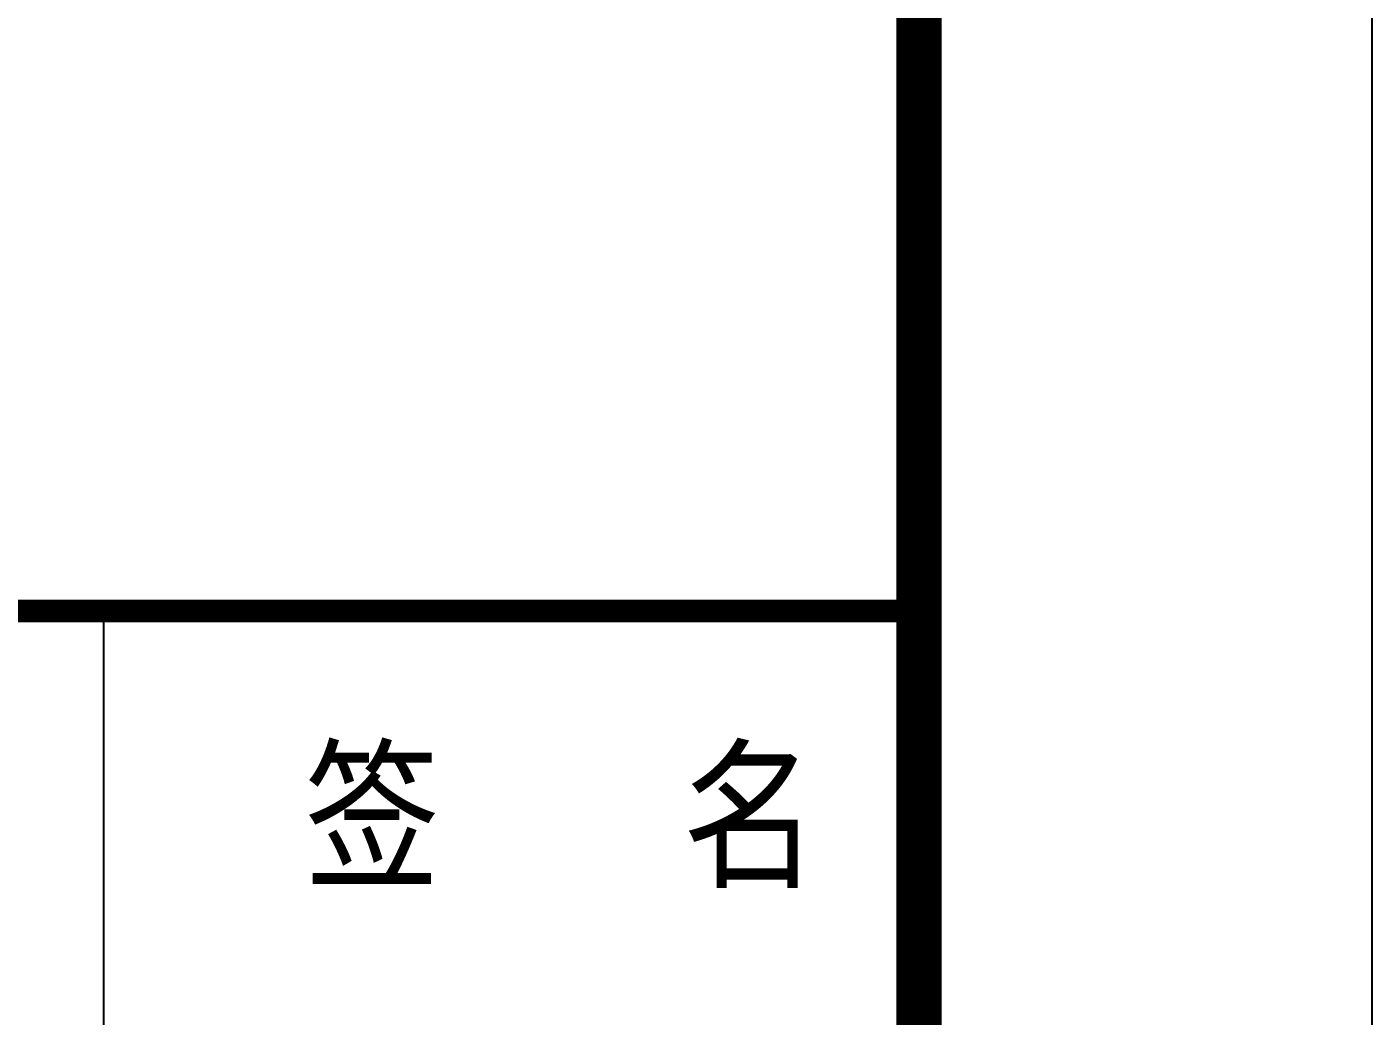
# Model space of a CAD drawing. Extents: x 8844666 to 9156203, y 1662182 to 2655606.
# Drawn here: x 9151748 to 9156203, y 2210312 to 2213586 of the extents above; entities that cross this region are included whole.
import ezdxf

# ---------------------------------------------------------------- set-up
doc = ezdxf.new("R2010")
doc.units = 0
doc.header["$LTSCALE"] = 1000
doc.header["$MEASUREMENT"] = 0
doc.layers.get('0').update_dxf_attribs({"linetype": 'CONTINUOUS'})
for name, color, linetype in [('PP-PM-TK', 7, 'CONTINUOUS'), ('PUB_TEXT', 7, 'CONTINUOUS'), ('PUB_TITLE', 4, 'CONTINUOUS')]:
    doc.layers.add(name, color=color, linetype=linetype)
doc.styles.add('TQ', font='txt.shx', dxfattribs={"width": 0.8, "bigfont": 'hztxt.shx'})

# ---------------------------------------------------------------- blocks, each defined once
blk = doc.blocks.new('A1-TK')
at = {"layer": 'PP-PM-TK', "color": 4}
blk.add_line((9149950.4, 1813479.9), (9149950.4, 1820479.9), dxfattribs=at)
at = {"layer": 'PP-PM-TK', "color": 4, "const_width": 70}
blk.add_lwpolyline([(9146250.4, 1854615.8), (9151750.4, 1854615.8), (9151750.4, 1797215.8), (9146250.4, 1797215.8)], close=True, dxfattribs=at)
at = {"layer": 'PP-PM-TK', "color": 4, "const_width": 50}
blk.add_lwpolyline([(9146250.4, 1820479.9), (9151750.4, 1820479.9)], dxfattribs=at)
at = {"layer": 'PUB_TEXT', "color": 2, "style": 'TQ'}
blk.add_text('签  名', height=300, dxfattribs=at).set_placement((9150392.9, 1819868.4))

msp = doc.modelspace()

# ---------------------------------------------------------------- linework, layer by layer
at = {"layer": 'PUB_TITLE'}
msp.add_lwpolyline([(8903902.8, 2175256.5), (9156202.8, 2175256.5), (9156202.8, 2264356.5), (8903902.8, 2264356.5)], close=True, dxfattribs=at)
at = {"layer": 'PUB_TITLE', "const_width": 150}
msp.add_lwpolyline([(8907652.8, 2176756.5), (9154702.8, 2176756.5), (9154702.8, 2262856.5), (8907652.8, 2262856.5)], close=True, dxfattribs=at)

# ---------------------------------------------------------------- block references
at = {"xscale": 1.5, "yscale": 1.5, "zscale": 1.5}
msp.add_blockref('A1-TK', (-4572922.9, -519067.3), dxfattribs=at)

doc.saveas('drawing.dxf')
